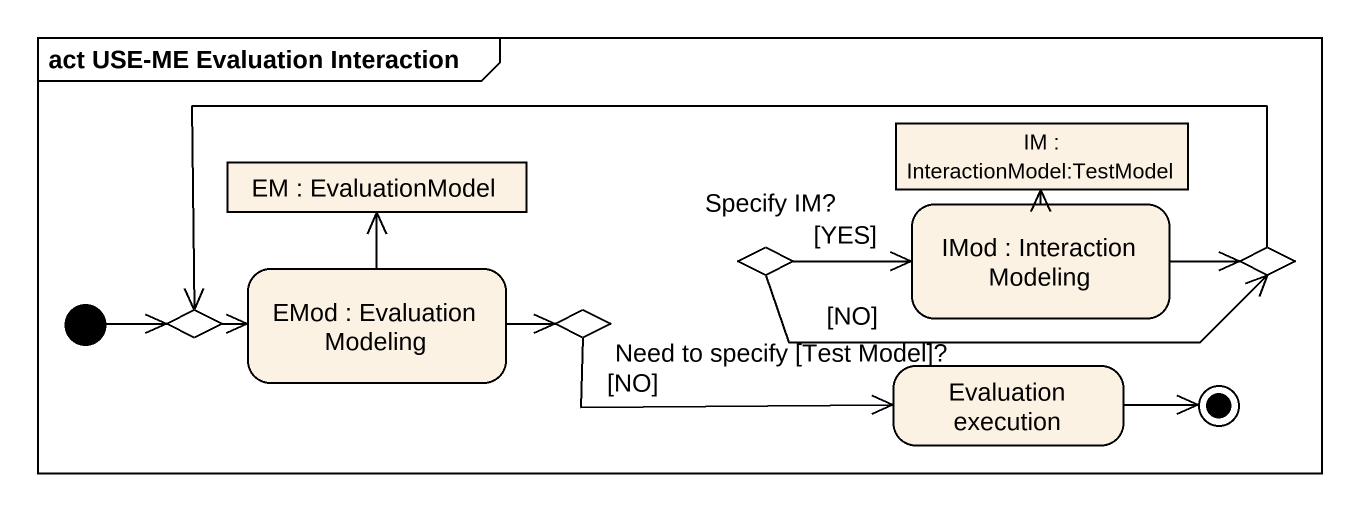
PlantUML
@startuml
mainframe act USE-ME Evaluation Interaction
hide empty description
state "IM : InteractionModel:TestModel" as IM <<object>>
state "EM : EvaluationModel" as EM <<object>>
state "Specify IM?" as Specify_IM <<choice>>
state "IMod : Interaction Modeling" as IMod
state choice1 <<choice>>
state choice2 <<choice>>
state "EMod : Evaluation Modeling" as EMod
state "Need to specify [Test Model]?" as Need_to_specify_Test_Model <<choice>>
state "Evaluation execution" as Evaluation_execution
[*] -right-> choice2
Specify_IM -right-> IMod : [YES]
Specify_IM -right-> choice1 : [NO]
IMod -up-> IM
IMod -right-> choice1
choice1 -left-> choice2
choice2 -right-> EMod
EMod -up-> EM
EMod -right-> Need_to_specify_Test_Model
Need_to_specify_Test_Model -right-> Evaluation_execution : [NO]
Evaluation_execution -right-> [*]
@enduml
